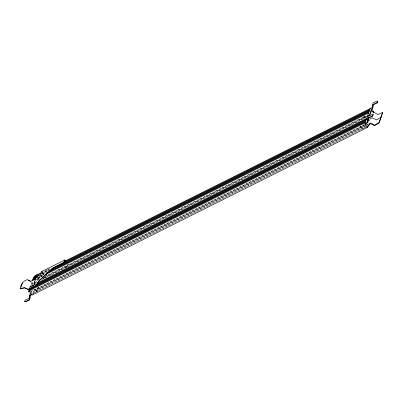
<?xml version="1.0" encoding="UTF-8"?>
<svg xmlns="http://www.w3.org/2000/svg" width="403" height="403" viewBox="0 0 403 403"><rect width="100%" height="100%" fill="white"/><g stroke="black" fill="none" stroke-linecap="round" stroke-linejoin="round"><path stroke-width="0.3" stroke-dasharray="2.02 1.51" d="M29.107 288.12L29.827 286.8L34.285 284.886L34.688 280.352L41.494 276.891L41.65 276.322L40.502 274.468M30.013 287.394L32.074 281.485M30.452 287.178L32.305 281.858M36.507 283.415L31.52 285.994L33.137 281.344M33.902 285.082L33.867 282.659L34.482 280.886M34.356 285.047L34.315 282.533L34.935 280.76L39.6 278.327M30.945 293.001L31.721 290.765M33.081 286.86L34.834 281.833L34.074 282.125L33.867 282.659M31.369 292.815L32.341 290.024M34.094 285.002L35.066 282.206L34.834 281.833M365.964 126.134L33.001 292.674L32.764 293.606L365.728 127.071M365.148 125.812L33.308 291.787L33.001 292.674M364.891 125.207L33.615 290.901L33.378 291.837L366.347 125.298M364.639 124.603L33.923 290.014L33.691 290.951L366.09 124.693M35.807 284.609L36.114 283.722M39.57 279.138L37.318 280.266L37.011 281.153M32.532 293.817L36.245 291.958L38.053 287.072M36.895 291.837L38.507 287.203M363.99 115.807L362.977 118.704L366.654 116.578M364.443 115.938L363.435 118.835L363.627 118.583M370.181 119.359L369.138 122.351M44.567 277.214L42.129 279.42M360.771 125.741L360.358 126.235L360.453 126.88L362.161 129.146M34.315 282.533L35.066 282.206M65.377 267.718L67.185 266.227L67.709 264.393M65.608 268.091L67.417 266.605L67.921 264.539M44.814 278.075L45.796 277.511M30.029 287.193L33.958 285.49M45.831 270.237L47.519 269.39M41.59 272.821L51.151 268.035M41.66 272.871L50.098 268.65M41.277 273.708L49.156 269.768M41.353 273.753L49.226 269.819M39.282 275.435L47.156 271.496M39.358 275.486L47.232 271.546M39.539 276.04L46.849 272.383M39.051 276.372L45.237 273.279M37.539 277.773L44.29 274.398M37.051 278.1L43.801 274.725M34.985 279.783L42.859 275.843M35.056 279.833L42.93 275.894M45.191 276.327L366.906 115.414M371.41 113.162L372.533 112.603M37.318 280.266L38.517 279.753M45.267 276.377L366.982 115.465M43.761 277.778L366.599 116.301M43.831 277.823L366.675 116.351M37.026 281.45L31.041 284.437L31.273 284.815L37.257 281.823M42.325 279.224L366.292 117.187M42.401 279.274L366.347 117.223M31.52 285.994L36.018 283.742M31.696 286.548L33.948 285.425M31.772 286.598L34.023 285.475M29.394 291.485L31.061 290.649M31.62 290.372L33.288 289.535M30.739 291.304L34.97 289.339L36.441 291.707M364.287 124.472L360.811 126.366L361.995 128.537L362.614 128.718L365.954 127.051M33.923 290.014L364.71 124.648M365.456 124.925L368.831 123.237M366.654 124.411L367.778 123.847M365.707 125.529L368.523 124.124M366.906 125.016L368.594 124.174M365.652 127.021L32.764 293.606M36.391 282.926L36.733 281.949M35.086 288.926L36.91 291.51M42.547 272.458L43.806 274.488M42.486 272.635L43.746 274.665M40.889 274.272L42.159 276.443M38.703 276.503L39.701 278.105M37.267 277.466L38.592 279.601M37.408 278.962L37.393 280.317M34.935 280.76L34.99 284.538"/><path stroke-width="0.6" d="M35.514 276.146L36.366 274.886L37.635 274.252L38.28 274.211L38.753 274.982L38.522 275.647L35.988 276.911L35.514 276.146L38.048 274.876L38.28 274.211M35.731 276.609L35.62 277.093L36.3 277.35L36.069 277.768L33.414 279.868L30.86 281.264L27.278 279.622C23.122 280.805 20.729 284.291 20.15 288.472L24.502 287.596L28.084 289.243C31.943 287.102 37.429 286.185 38.356 281.208L52.33 268.186L62.475 263.038L64.284 261.547L64.838 259.955L65.427 260.348M35.963 276.982L35.852 277.466L36.532 277.727M373.133 107.465L373.223 104.634M372.75 103.405L373.259 102.664L376.956 101.173L377.818 101.203L377.102 102.523L372.281 104.74L372.186 108.805L371.319 109.631L369.375 115.218L367.198 116.306M20.991 287.092L22.009 284.175M29.6 288.573L28.573 291.53L29.394 291.485M32.275 280.896L33.509 277.35L34.643 276.418M29.631 289.54L28.804 291.903L29.626 291.858M32.714 280.679L33.746 277.722M64.838 259.955L41.645 271.551L40.592 273.199L38.995 274.367M367.818 119.681L367.43 120.799L367.858 120.734M368.634 118.381L369.022 117.268M29.903 290.377L30.21 289.49L365.425 121.827L365.189 122.759L29.903 290.377L29.882 291.732L32.149 295.112L367.365 127.444L367.627 126.693M373.364 113.072L373.747 111.309M22.21 283.591L22.83 282.825M368.186 121.061L368.629 120.346L368.584 117.323M29.857 298.573L30.361 297.832L30.321 295.313M30.779 293.183L30.059 293.646L29.872 295.394M367.622 126.215C370.191 123.202 369.611 121.535 374.266 125.207L378.115 123.172L379.193 122.169L382.588 112.422L377.974 114.573L374.563 112.618L373.133 112.699L373.516 110.931L371.757 111.707M36.22 276.236C33.651 278.327 34.426 276.05 35.963 275.632M38.214 274.508L41.59 272.821M64.087 261.567L370.125 108.583L370.357 107.918L370.649 108.115M370.332 108.518L372.488 107.44M63.216 262.736L369.818 109.47L370.055 108.533M36.935 276.423L37.595 276.09M36.164 277.727C32.749 280.281 33.701 277.743 35.907 277.123M51.66 269.249L369.511 110.351L369.742 109.42M49.101 271.259L369.198 111.238L369.435 110.306M33.645 279.878L35.293 278.896M47.101 272.987L368.891 112.125L369.128 111.193M45.67 274.438L368.584 113.011L368.821 112.079M37.63 282.851L366.73 118.331L368.508 112.961M37.323 283.737L366.423 119.217L366.659 118.281M36.451 284.906L366.115 120.104L366.347 119.167M30.21 289.49L30.517 288.603L365.803 120.991L366.04 120.054M369.616 118.996L372.256 117.817L376.604 119.893L380.89 117.293L381.152 117.651M365.083 123.585L367.556 122.099L367.652 118.034L372.473 115.817L373.188 114.497L372.327 114.462L368.629 115.958L368.12 116.699L368.14 117.908M365.38 123.928L367.884 122.527L368.211 118.119L372.674 116.205L373.203 114.694M31.469 294.346L29.444 295.419L29.036 299.953L25.339 301.449L24.477 301.414L25.198 300.094L29.656 298.18M32.23 294.457L29.686 295.827L29.595 300.039L25.54 301.837L24.679 301.807M366.74 127.147C368.957 126.94 368.81 124.557 370.186 123.595L374.538 125.681L379.077 123.006L382.689 112.628M20.382 288.845L24.734 287.969L28.316 289.616C32.175 287.475 37.66 286.558 38.587 281.581L53.302 268.116C56.924 265.688 63.86 264.318 65.362 260.524M41.645 271.551L42.234 271.949M367.365 127.444L365.098 124.069L365.113 122.714M28.003 280.11L30.638 281.621M365.425 121.827L365.733 120.94M34.839 276.196L35.142 275.581L35.439 275.778M34.22 277.969L34.532 277.083M33.605 279.742L33.912 278.856M377.833 101.4L377.304 102.911L372.589 105.198L372.513 109.238L371.551 110.009L369.606 115.59L369.375 115.218M371.637 109.707L372.624 111.299M38.048 274.876L38.522 275.647M36.663 275.843L37.141 276.609"/></g></svg>
